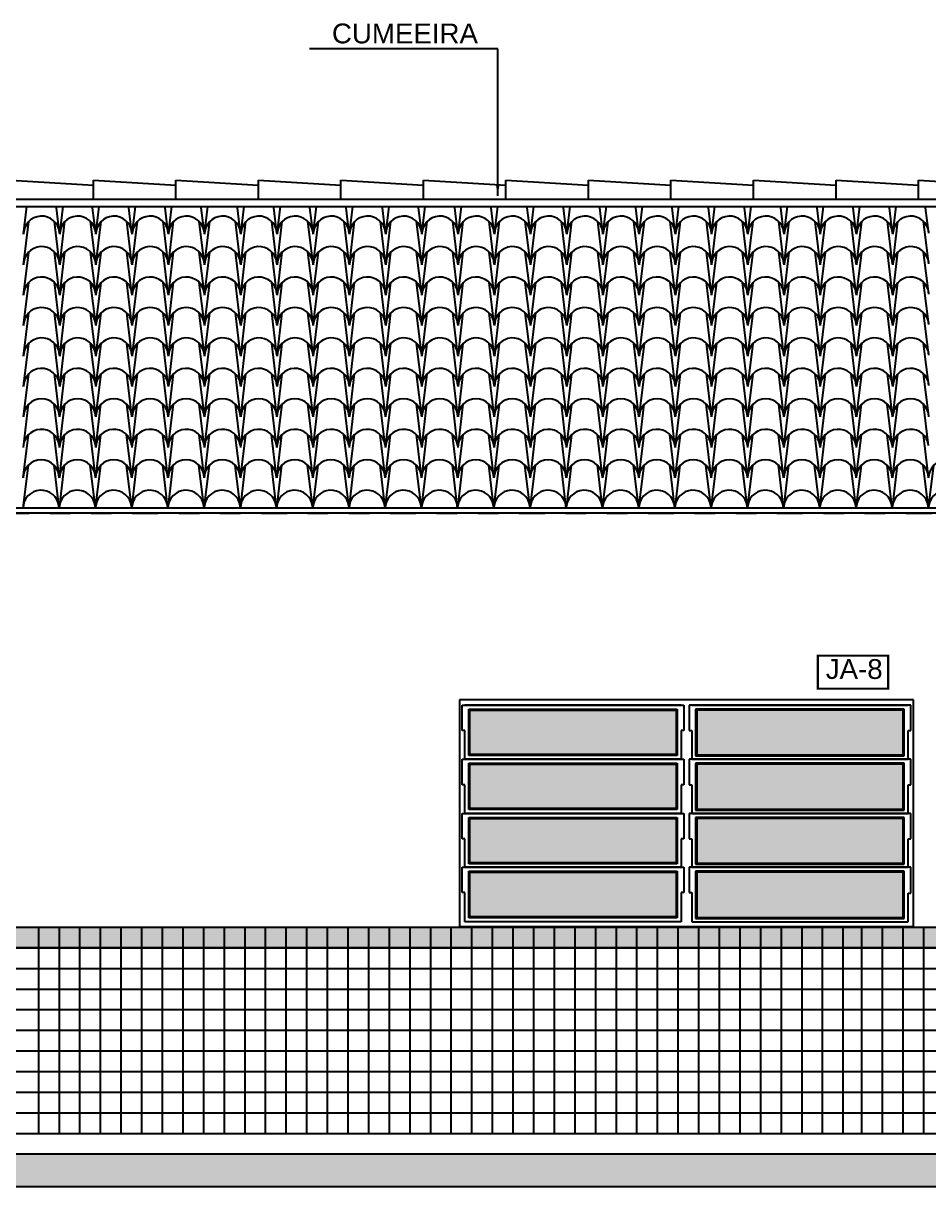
# Model space of a CAD drawing. Extents: x 183 to 373, y 23 to 105.
# Drawn here: x 240.32 to 244.71, y 56.92 to 62.56 of the extents above; entities that cross this region are included whole.
import ezdxf

# ---------------------------------------------------------------- set-up
doc = ezdxf.new("R2010")
doc.units = 0
doc.header["$LTSCALE"] = 0.005
doc.linetypes.add('C5', pattern=[60, 50, -5, 0, -5])
doc.linetypes.add('TRAÇO-2PTOS_P', pattern=[0.625, 0.25, -0.125, 0, -0.125, 0, -0.125])
doc.layers.get('0').update_dxf_attribs({"linetype": 'CONTINUOUS'})
for name, color, linetype in [('01', 1, 'CONTINUOUS'), ('0_HATCH', 1, 'CONTINUOUS'), ('252', 252, 'CONTINUOUS'), ('A-01', 1, 'CONTINUOUS'), ('A-CHAO_FACHADA', 8, 'CONTINUOUS'), ('A-COTAS', 1, 'CONTINUOUS'), ('A-HACH', 1, 'CONTINUOUS'), ('ARQ-EXO-1_100', 251, 'C5'), ('ARQ-SMB-1_100', 1, 'CONTINUOUS'), ('ARQ-TXT-1_075', 2, 'CONTINUOUS'), ('BL-AR-TELHA 2', 2, 'CONTINUOUS'), ('TELHA', 3, 'CONTINUOUS')]:
    doc.layers.add(name, color=color, linetype=linetype)
doc.styles.add('ESC-50-A20', font='arial.ttf', dxfattribs={"height": 0.1})
doc.styles.add('FNDE Texto Cota 0025', font='verdana.ttf', dxfattribs={"height": 0.04})
doc.dimstyles.new('FNDE 1-0025', dxfattribs={"dimscale": 5, "dimtxt": 0.04, "dimasz": 0.01, "dimexe": 0.15, "dimexo": 0.15, "dimgap": 0.005, "dimtad": 1, "dimzin": 1, "dimdsep": 46, "dimtxsty": 'FNDE Texto Cota 0025', "dimblk": 'tic', "dimcen": 0.015, "dimdle": 0.15, "dimse1": 1, "dimse2": 1, "dimclrd": 251, "dimclre": 251, "dimclrt": 256, "dimaunit": 1, "dimadec": 3, "dimazin": 0, "dimtfac": 1, "dimtix": 1, "dimtmove": 2, "dimatfit": 3, "dimfxl": 0.15, "dimtvp": 1, "dimtolj": 1, "dimtzin": 0, "dimarcsym": 0})

# ---------------------------------------------------------------- blocks, each defined once
blk = doc.blocks.new('tic')
at = {"color": 251}
for p, q in [((-1, 0), (1, 0)), ((0, -1), (0, 1))]:
    blk.add_line(p, q, dxfattribs=at)
blk.add_line((-0.6, -0.6), (0.6, 0.6))

msp = doc.modelspace()

# ---------------------------------------------------------------- hatches: boundary and pattern name
at = {"layer": '0_HATCH'}
msp.add_hatch(color=160, dxfattribs=at).paths.add_polyline_path([(265.7723, 58.0804), (208.5873, 58.0804), (208.5873, 58.1804), (265.7723, 58.1804)])
at = {"layer": 'A-COTAS'}
h = msp.add_hatch(color=256, dxfattribs=at)
h.set_gradient(color1=(91, 91, 91), one_color=1, tint=1, name='INVHEMISPHERICAL')
h.paths.add_polyline_path([(242.4867, 59.2318), (242.4867, 59.0173), (243.4879, 59.0173), (243.4879, 59.2318)])
h.paths.add_polyline_path([(242.4867, 58.9693), (242.4867, 58.7548), (243.4879, 58.7548), (243.4879, 58.9693)])
h.paths.add_polyline_path([(242.4867, 58.7068), (242.4867, 58.4923), (243.4879, 58.4923), (243.4879, 58.7068)])
h.paths.add_polyline_path([(242.4867, 58.4468), (242.4867, 58.2298), (243.4879, 58.2298), (243.4879, 58.4468)])
h.paths.add_polyline_path([(244.5879, 59.015), (244.5879, 59.2318), (243.5867, 59.2318), (243.5867, 59.015)])
h.paths.add_polyline_path([(244.5879, 58.7525), (244.5879, 58.9693), (243.5867, 58.9693), (243.5867, 58.7525)])
h.paths.add_polyline_path([(244.5879, 58.49), (244.5879, 58.7068), (243.5867, 58.7068), (243.5867, 58.49)])
h.paths.add_polyline_path([(243.5867, 58.4468), (243.5867, 58.2275), (244.5879, 58.2275), (244.5879, 58.4468)])
at = {"layer": 'A-HACH'}
msp.add_hatch(color=254, dxfattribs=at).paths.add_polyline_path([(206.7463, 57.0804), (206.7463, 56.9223), (267.1707, 56.9223), (267.1707, 57.0804)])

# ---------------------------------------------------------------- linework, layer by layer
at = {"layer": '01', "color": 251}
msp.add_line((208.5873, 58.0804, -6.6453), (265.7723, 58.0804, -6.6453), dxfattribs=at)
at = {"layer": '252'}
for p, q in [((240.3973, 57.1804, 13.2905), (240.3973, 58.1804, 13.2905)), ((240.3973, 57.1804, 13.2905), (240.3973, 58.1804, 13.2905)), ((240.4973, 57.1804, 13.2905), (240.4973, 58.1804, 13.2905)), ((240.5973, 57.1804, 13.2905), (240.5973, 58.1804, 13.2905)), ((240.6973, 57.1804, 13.2905), (240.6973, 58.1804, 13.2905)), ((240.7973, 57.1804, 13.2905), (240.7973, 58.1804, 13.2905)), ((240.8973, 57.1804, 13.2905), (240.8973, 58.1804, 13.2905)), ((240.9973, 57.1804, 13.2905), (240.9973, 58.1804, 13.2905)), ((241.0973, 57.1804, 13.2905), (241.0973, 58.1804, 13.2905)), ((241.1973, 57.1804, 13.2905), (241.1973, 58.1804, 13.2905)), ((241.2973, 57.1804, 13.2905), (241.2973, 58.1804, 13.2905)), ((241.3973, 57.1804, 13.2905), (241.3973, 58.1804, 13.2905)), ((241.4973, 57.1804, 13.2905), (241.4973, 58.1804, 13.2905)), ((241.5973, 57.1804, 13.2905), (241.5973, 58.1804, 13.2905)), ((241.6973, 57.1804, 13.2905), (241.6973, 58.1804, 13.2905)), ((241.7973, 57.1804, 13.2905), (241.7973, 58.1804, 13.2905)), ((241.8973, 57.1804, 13.2905), (241.8973, 58.1804, 13.2905)), ((241.9973, 57.1804, 13.2905), (241.9973, 58.1804, 13.2905)), ((241.9973, 57.1804, 13.2905), (241.9973, 58.1804, 13.2905)), ((242.0973, 57.1804, 13.2905), (242.0973, 58.1804, 13.2905)), ((242.1973, 57.1804, 13.2905), (242.1973, 58.1804, 13.2905)), ((242.2973, 57.1804, 13.2905), (242.2973, 58.1804, 13.2905)), ((242.2973, 57.1804, 13.2905), (242.2973, 58.1804, 13.2905)), ((242.3973, 57.1804, 13.2905), (242.3973, 58.1804, 13.2905)), ((242.4973, 57.1804, 13.2905), (242.4973, 58.1804, 13.2905)), ((242.5973, 57.1804, 13.2905), (242.5973, 58.1804, 13.2905)), ((242.6973, 57.1804, 13.2905), (242.6973, 58.1804, 13.2905)), ((242.7973, 57.1804, 13.2905), (242.7973, 58.1804, 13.2905)), ((242.8973, 57.1804, 13.2905), (242.8973, 58.1804, 13.2905)), ((242.9973, 57.1804, 13.2905), (242.9973, 58.1804, 13.2905)), ((243.0973, 57.1804, 13.2905), (243.0973, 58.1804, 13.2905)), ((243.1973, 57.1804, 13.2905), (243.1973, 58.1804, 13.2905)), ((243.2973, 57.1804, 13.2905), (243.2973, 58.1804, 13.2905)), ((243.3973, 57.1804, 13.2905), (243.3973, 58.1804, 13.2905)), ((243.4973, 57.1804, 13.2905), (243.4973, 58.1804, 13.2905)), ((243.5973, 57.1804, 13.2905), (243.5973, 58.1804, 13.2905)), ((243.6973, 57.1804, 13.2905), (243.6973, 58.1804, 13.2905)), ((243.7973, 57.1804, 13.2905), (243.7973, 58.1804, 13.2905)), ((243.8973, 57.1804, 13.2905), (243.8973, 58.1804, 13.2905)), ((243.8973, 57.1804, 13.2905), (243.8973, 58.1804, 13.2905)), ((243.9973, 57.1804, 13.2905), (243.9973, 58.1804, 13.2905)), ((244.0973, 57.1804, 13.2905), (244.0973, 58.1804, 13.2905)), ((244.1973, 57.1804, 13.2905), (244.1973, 58.1804, 13.2905)), ((244.1973, 57.1804, 13.2905), (244.1973, 58.1804, 13.2905)), ((244.2973, 57.1804, 13.2905), (244.2973, 58.1804, 13.2905)), ((244.3873, 57.1804, 16.6132), (244.3873, 58.1804, 16.6132)), ((244.4873, 57.1804, 16.6132), (244.4873, 58.1804, 16.6132)), ((244.5873, 57.1804, 16.6132), (244.5873, 58.1804, 16.6132)), ((244.6873, 57.1804, 16.6132), (244.6873, 58.1804, 16.6132)), ((208.5873, 57.9804, 3.3226), (265.7723, 57.9804, -3.3226)), ((208.5873, 57.8804, 3.3226), (265.7723, 57.8804, -3.3226)), ((208.5873, 57.7804, 3.3226), (265.7723, 57.7804, -3.3226)), ((208.5873, 57.6804, 3.3226), (265.7723, 57.6804, -3.3226)), ((208.5873, 57.5804, 3.3226), (265.7723, 57.5804, -3.3226)), ((208.5873, 57.4804, 3.3226), (265.7723, 57.4804, -3.3226)), ((208.5873, 57.3804, 3.3226), (265.7723, 57.3804, -3.3226)), ((208.5873, 57.2804, 3.3226), (265.7723, 57.2804, -3.3226))]:
    msp.add_line(p, q, dxfattribs=at)
at = {"layer": '252', "linetype": 'Continuous', "elevation": 3.3226}
msp.add_lwpolyline([(265.7723, 58.0804), (208.5873, 58.0804), (208.5873, 58.1804), (265.7723, 58.1804)], close=True, dxfattribs=at)
at = {"layer": 'A-01', "color": 3}
for p, q in [((240.2621, 61.7999), (240.6621, 61.7753)), ((240.6621, 61.7078), (240.6621, 61.7999)), ((240.6621, 61.7999), (241.0621, 61.7753)), ((241.0621, 61.7078), (241.0621, 61.7999)), ((241.0621, 61.7999), (241.4621, 61.7753)), ((241.4621, 61.7078), (241.4621, 61.7999)), ((241.4621, 61.7999), (241.8621, 61.7753)), ((241.8621, 61.7078), (241.8621, 61.7999)), ((241.8621, 61.7999), (242.2621, 61.7753)), ((242.2621, 61.7078), (242.2621, 61.7999)), ((242.2621, 61.7999), (242.6621, 61.7753)), ((242.6621, 61.7078), (242.6621, 61.7999)), ((242.6621, 61.7999), (243.0621, 61.7753)), ((243.0621, 61.7078), (243.0621, 61.7999)), ((243.0621, 61.7999), (243.4621, 61.7753)), ((243.4621, 61.7078), (243.4621, 61.7999)), ((243.4621, 61.7999), (243.8621, 61.7753)), ((243.8621, 61.7078), (243.8621, 61.7999)), ((243.8621, 61.7999), (244.2621, 61.7753)), ((244.2621, 61.7078), (244.2621, 61.7999)), ((244.2621, 61.7999), (244.6621, 61.7753)), ((244.6621, 61.7078), (244.6621, 61.7999)), ((244.6621, 61.7999), (245.0621, 61.7753)), ((212.5123, 61.7078), (261.8473, 61.7078)), ((212.5123, 61.6717), (261.8473, 61.6717))]:
    msp.add_line(p, q, dxfattribs=at)
at = {"layer": 'A-01', "color": 5}
msp.add_line((207.9873, 57.1804), (266.3723, 57.1804), dxfattribs=at)
at = {"layer": 'A-01', "color": 8}
msp.add_line((267.1707, 56.9223), (206.7463, 56.9223), dxfattribs=at)
at = {"layer": 'A-CHAO_FACHADA', "color": 6}
msp.add_line((267.1707, 57.0804), (206.7463, 57.0804), dxfattribs=at)
at = {"layer": 'A-COTAS'}
for p, q in [((244.6373, 59.2812), (242.4373, 59.2812)), ((242.4373, 59.2812), (242.4373, 58.1812)), ((242.45, 59.2558), (243.5246, 59.2558)), ((242.45, 59.1323), (242.45, 59.2558)), ((243.5119, 59.2558), (242.4627, 59.2558)), ((243.5246, 59.2558), (243.5246, 59.1323)), ((244.6246, 59.2558), (243.55, 59.2558)), ((243.55, 59.2558), (243.55, 59.1323)), ((243.5627, 59.2558), (244.6119, 59.2558)), ((244.6246, 59.1325), (244.6246, 59.2558)), ((244.6373, 58.1812), (244.6373, 59.2812)), ((242.4817, 59.2368), (243.4929, 59.2368)), ((242.4817, 59.0123), (242.4817, 59.2368)), ((242.4867, 59.2318), (243.4879, 59.2318)), ((242.4867, 59.0173), (242.4867, 59.2318)), ((243.4879, 59.2318), (243.4879, 59.0173)), ((243.4929, 59.2368), (243.4929, 59.0123)), ((244.5929, 59.2368), (243.5817, 59.2368)), ((243.5817, 59.2368), (243.5817, 59.01)), ((244.5879, 59.2318), (243.5867, 59.2318)), ((243.5867, 59.2318), (243.5867, 59.015)), ((244.5879, 59.015), (244.5879, 59.2318)), ((244.5929, 59.01), (244.5929, 59.2368)), ((242.4627, 59.1323), (242.45, 59.1323)), ((242.4627, 58.9933), (242.4627, 59.1323)), ((243.5246, 59.1323), (243.5119, 59.1323)), ((243.5119, 59.1323), (243.5119, 58.9933)), ((243.55, 59.1323), (243.5627, 59.1323)), ((243.5627, 59.1323), (243.5627, 58.9933)), ((244.6119, 58.9933), (244.6119, 59.1325)), ((244.6119, 59.1325), (244.6246, 59.1325)), ((242.45, 58.9933), (243.5246, 58.9933)), ((242.45, 58.8698), (242.45, 58.9933)), ((243.5119, 58.9933), (242.4627, 58.9933)), ((243.5119, 58.9933), (242.4627, 58.9933)), ((243.4929, 59.0123), (242.4817, 59.0123)), ((242.4817, 58.9743), (243.4929, 58.9743)), ((242.4817, 58.7498), (242.4817, 58.9743)), ((243.4879, 59.0173), (242.4867, 59.0173)), ((242.4867, 58.9693), (243.4879, 58.9693)), ((242.4867, 58.7548), (242.4867, 58.9693)), ((243.4879, 58.9693), (243.4879, 58.7548)), ((243.4929, 58.9743), (243.4929, 58.7498)), ((243.5246, 58.9933), (243.5246, 58.8698)), ((244.6246, 58.9933), (243.55, 58.9933)), ((243.55, 58.9933), (243.55, 58.8698)), ((243.5627, 58.9933), (244.6119, 58.9933)), ((243.5627, 58.9933), (244.6119, 58.9933)), ((243.5817, 59.01), (244.5929, 59.01)), ((244.5929, 58.9743), (243.5817, 58.9743)), ((243.5817, 58.9743), (243.5817, 58.7475)), ((243.5867, 59.015), (244.5879, 59.015)), ((244.5879, 58.9693), (243.5867, 58.9693)), ((243.5867, 58.9693), (243.5867, 58.7525)), ((244.5879, 58.7525), (244.5879, 58.9693)), ((244.5929, 58.7475), (244.5929, 58.9743)), ((244.6246, 58.87), (244.6246, 58.9933)), ((242.4627, 58.8698), (242.45, 58.8698)), ((242.4627, 58.7308), (242.4627, 58.8698)), ((243.5246, 58.8698), (243.5119, 58.8698)), ((243.5119, 58.8698), (243.5119, 58.7308)), ((243.55, 58.8698), (243.5627, 58.8698)), ((243.5627, 58.8698), (243.5627, 58.7308)), ((244.6119, 58.7308), (244.6119, 58.87)), ((244.6119, 58.87), (244.6246, 58.87)), ((243.4929, 58.7498), (242.4817, 58.7498)), ((243.4879, 58.7548), (242.4867, 58.7548)), ((243.5817, 58.7475), (244.5929, 58.7475)), ((243.5867, 58.7525), (244.5879, 58.7525)), ((242.45, 58.7308), (243.5246, 58.7308)), ((242.45, 58.6073), (242.45, 58.7308)), ((243.5119, 58.7308), (242.4627, 58.7308)), ((243.5119, 58.7308), (242.4627, 58.7308)), ((242.4817, 58.7118), (243.4929, 58.7118)), ((242.4817, 58.4873), (242.4817, 58.7118)), ((242.4867, 58.7068), (243.4879, 58.7068)), ((242.4867, 58.4923), (242.4867, 58.7068)), ((243.4879, 58.7068), (243.4879, 58.4923)), ((243.4929, 58.7118), (243.4929, 58.4873)), ((243.5246, 58.7308), (243.5246, 58.6073)), ((244.6246, 58.7308), (243.55, 58.7308)), ((243.55, 58.7308), (243.55, 58.6073)), ((243.5627, 58.7308), (244.6119, 58.7308)), ((243.5627, 58.7308), (244.6119, 58.7308)), ((244.5929, 58.7118), (243.5817, 58.7118)), ((243.5817, 58.7118), (243.5817, 58.485)), ((244.5879, 58.7068), (243.5867, 58.7068)), ((243.5867, 58.7068), (243.5867, 58.49)), ((244.5879, 58.49), (244.5879, 58.7068)), ((244.5929, 58.485), (244.5929, 58.7118)), ((244.6246, 58.6075), (244.6246, 58.7308)), ((242.4627, 58.6073), (242.45, 58.6073)), ((242.4627, 58.4708), (242.4627, 58.6073)), ((243.5246, 58.6073), (243.5119, 58.6073)), ((243.5119, 58.6073), (243.5119, 58.4708)), ((243.55, 58.6073), (243.5627, 58.6073)), ((243.5627, 58.6073), (243.5627, 58.4708)), ((244.6119, 58.4708), (244.6119, 58.6075)), ((244.6119, 58.6075), (244.6246, 58.6075)), ((242.45, 58.4708), (243.5246, 58.4708)), ((242.45, 58.3473), (242.45, 58.4708)), ((243.5119, 58.4708), (242.4627, 58.4708)), ((243.5119, 58.4708), (242.4627, 58.4708)), ((243.4929, 58.4873), (242.4817, 58.4873)), ((243.4879, 58.4923), (242.4867, 58.4923)), ((243.5246, 58.4708), (243.5246, 58.3473)), ((244.6246, 58.4708), (243.55, 58.4708)), ((243.55, 58.4708), (243.55, 58.3473)), ((243.5627, 58.4708), (244.6119, 58.4708)), ((243.5627, 58.4708), (244.6119, 58.4708)), ((243.5817, 58.485), (244.5929, 58.485)), ((243.5867, 58.49), (244.5879, 58.49)), ((244.6246, 58.345), (244.6246, 58.4708)), ((242.4817, 58.4518), (243.4929, 58.4518)), ((242.4817, 58.2248), (242.4817, 58.4518)), ((242.4867, 58.4468), (243.4879, 58.4468)), ((242.4867, 58.2298), (242.4867, 58.4468)), ((243.4879, 58.4468), (243.4879, 58.2298)), ((243.4929, 58.4518), (243.4929, 58.2248)), ((244.5929, 58.4518), (243.5817, 58.4518)), ((243.5817, 58.4518), (243.5817, 58.2225)), ((244.5879, 58.4468), (243.5867, 58.4468)), ((243.5867, 58.4468), (243.5867, 58.2275)), ((244.5879, 58.2275), (244.5879, 58.4468)), ((244.5929, 58.2225), (244.5929, 58.4518)), ((242.4627, 58.3473), (242.45, 58.3473)), ((242.4627, 58.2058), (242.4627, 58.3473)), ((243.5246, 58.3473), (243.5119, 58.3473)), ((243.5119, 58.3473), (243.5119, 58.2058)), ((243.55, 58.3473), (243.5627, 58.3473)), ((243.5627, 58.3473), (243.5627, 58.2058)), ((244.6119, 58.2058), (244.6119, 58.345)), ((244.6119, 58.345), (244.6246, 58.345)), ((244.6373, 58.1812), (242.4373, 58.1812)), ((243.5119, 58.2058), (242.4627, 58.2058)), ((243.4929, 58.2248), (242.4817, 58.2248)), ((243.4879, 58.2298), (242.4867, 58.2298)), ((243.5627, 58.2058), (244.6119, 58.2058)), ((243.5817, 58.2225), (244.5929, 58.2225)), ((243.5867, 58.2275), (244.5879, 58.2275))]:
    msp.add_line(p, q, dxfattribs=at)
at = {"layer": 'ARQ-EXO-1_100', "color": 252, "linetype": 'TRAÇO-2PTOS_P', "ltscale": 100}
for p, q in [((205.8509, 60.1854), (267.1957, 60.1854)), ((205.8509, 57.1804), (267.1957, 57.1804))]:
    msp.add_line(p, q, dxfattribs=at)
at = {"layer": 'ARQ-SMB-1_100', "color": 252, "ltscale": 10, "const_width": 0.0107}
msp.add_lwpolyline([(244.1736, 59.3357), (244.5146, 59.3357), (244.5146, 59.4957), (244.1736, 59.4957)], close=True, dxfattribs=at)
at = {"layer": 'BL-AR-TELHA 2'}
for p, q in [((240.3235, 61.5376), (240.3397, 61.6717)), ((240.498, 61.5423), (240.4831, 61.6661)), ((240.4991, 61.5376), (240.5152, 61.6717)), ((240.6735, 61.5423), (240.6586, 61.6661)), ((240.6747, 61.5376), (240.6908, 61.6717)), ((240.8491, 61.5423), (240.8342, 61.6661)), ((240.8502, 61.5376), (240.8664, 61.6717)), ((241.0247, 61.5423), (241.0098, 61.6661)), ((241.0258, 61.5376), (241.0419, 61.6717)), ((241.2002, 61.5423), (241.1853, 61.6661)), ((241.2014, 61.5376), (241.2175, 61.6717)), ((241.3758, 61.5423), (241.3609, 61.6661)), ((241.3769, 61.5376), (241.3931, 61.6717)), ((241.5514, 61.5423), (241.5365, 61.6661)), ((241.5525, 61.5376), (241.5687, 61.6717)), ((241.7269, 61.5423), (241.712, 61.6661)), ((241.7281, 61.5376), (241.7442, 61.6717)), ((241.9025, 61.5423), (241.8876, 61.6661)), ((241.9037, 61.5376), (241.9198, 61.6717)), ((242.0781, 61.5423), (242.0632, 61.6661)), ((242.0792, 61.5376), (242.0954, 61.6717)), ((242.2537, 61.5423), (242.2387, 61.6661)), ((242.2548, 61.5376), (242.2709, 61.6717)), ((242.4292, 61.5423), (242.4143, 61.6661)), ((242.4304, 61.5376), (242.4465, 61.6717)), ((242.6048, 61.5423), (242.5899, 61.6661)), ((242.6059, 61.5376), (242.6221, 61.6717)), ((242.7804, 61.5423), (242.7655, 61.6661)), ((242.7815, 61.5376), (242.7976, 61.6717)), ((242.9559, 61.5423), (242.941, 61.6661)), ((242.9571, 61.5376), (242.9732, 61.6717)), ((243.1315, 61.5423), (243.1166, 61.6661)), ((243.1326, 61.5376), (243.1488, 61.6717)), ((243.3071, 61.5423), (243.2922, 61.6661)), ((243.3082, 61.5376), (243.3244, 61.6717)), ((243.4826, 61.5423), (243.4677, 61.6661)), ((243.4838, 61.5376), (243.4999, 61.6717)), ((243.6582, 61.5423), (243.6433, 61.6661)), ((243.6593, 61.5376), (243.6755, 61.6717)), ((243.8338, 61.5423), (243.8189, 61.6661)), ((243.8349, 61.5376), (243.8511, 61.6717)), ((244.0093, 61.5423), (243.9944, 61.6661)), ((244.0105, 61.5376), (244.0266, 61.6717)), ((244.1849, 61.5423), (244.17, 61.6661)), ((244.1861, 61.5376), (244.2022, 61.6717)), ((244.3605, 61.5423), (244.3456, 61.6661)), ((244.3616, 61.5376), (244.3778, 61.6717)), ((244.5361, 61.5423), (244.5212, 61.6661)), ((244.5372, 61.5376), (244.5533, 61.6717)), ((244.7116, 61.5423), (244.6967, 61.6661)), ((240.3235, 61.39), (240.3487, 61.599)), ((240.498, 61.3948), (240.4734, 61.599)), ((240.4991, 61.39), (240.5242, 61.599)), ((240.6735, 61.3948), (240.6489, 61.599)), ((240.6747, 61.39), (240.6998, 61.599)), ((240.8491, 61.3948), (240.8245, 61.599)), ((240.8502, 61.39), (240.8754, 61.599)), ((241.0247, 61.3948), (241.0001, 61.599)), ((241.0258, 61.39), (241.051, 61.599)), ((241.2002, 61.3948), (241.1757, 61.599)), ((241.2014, 61.39), (241.2265, 61.599)), ((241.3758, 61.3948), (241.3512, 61.599)), ((241.3769, 61.39), (241.4021, 61.599)), ((241.5514, 61.3948), (241.5268, 61.599)), ((241.5525, 61.39), (241.5777, 61.599)), ((241.7269, 61.3948), (241.7024, 61.599)), ((241.7281, 61.39), (241.7532, 61.599)), ((241.9025, 61.3948), (241.8779, 61.599)), ((241.9037, 61.39), (241.9288, 61.599)), ((242.0781, 61.3948), (242.0535, 61.599)), ((242.0792, 61.39), (242.1044, 61.599)), ((242.2537, 61.3948), (242.2291, 61.599)), ((242.2548, 61.39), (242.2799, 61.599)), ((242.4292, 61.3948), (242.4046, 61.599)), ((242.4304, 61.39), (242.4555, 61.599)), ((242.6048, 61.3948), (242.5802, 61.599)), ((242.6059, 61.39), (242.6311, 61.599)), ((242.7804, 61.3948), (242.7558, 61.599)), ((242.7815, 61.39), (242.8067, 61.599)), ((242.9559, 61.3948), (242.9313, 61.599)), ((242.9571, 61.39), (242.9822, 61.599)), ((243.1315, 61.3948), (243.1069, 61.599)), ((243.1326, 61.39), (243.1578, 61.599)), ((243.3071, 61.3948), (243.2825, 61.599)), ((243.3082, 61.39), (243.3334, 61.599)), ((243.4826, 61.3948), (243.4581, 61.599)), ((243.4838, 61.39), (243.5089, 61.599)), ((243.6582, 61.3948), (243.6336, 61.599)), ((243.6593, 61.39), (243.6845, 61.599)), ((243.8338, 61.3948), (243.8092, 61.599)), ((243.8349, 61.39), (243.8601, 61.599)), ((244.0093, 61.3948), (243.9848, 61.599)), ((244.0105, 61.39), (244.0356, 61.599)), ((244.1849, 61.3948), (244.1603, 61.599)), ((244.1861, 61.39), (244.2112, 61.599)), ((244.3605, 61.3948), (244.3359, 61.599)), ((244.3616, 61.39), (244.3868, 61.599)), ((244.5361, 61.3948), (244.5115, 61.599)), ((244.5372, 61.39), (244.5623, 61.599)), ((244.7116, 61.3948), (244.687, 61.599)), ((240.3235, 61.2425), (240.3487, 61.4514)), ((240.498, 61.2472), (240.4734, 61.4514)), ((240.4991, 61.2425), (240.5242, 61.4514)), ((240.6735, 61.2472), (240.6489, 61.4514)), ((240.6747, 61.2425), (240.6998, 61.4514)), ((240.8491, 61.2472), (240.8245, 61.4514)), ((240.8502, 61.2425), (240.8754, 61.4514)), ((241.0247, 61.2472), (241.0001, 61.4514)), ((241.0258, 61.2425), (241.051, 61.4514)), ((241.2002, 61.2472), (241.1757, 61.4514)), ((241.2014, 61.2425), (241.2265, 61.4514)), ((241.3758, 61.2472), (241.3512, 61.4514)), ((241.3769, 61.2425), (241.4021, 61.4514)), ((241.5514, 61.2472), (241.5268, 61.4514)), ((241.5525, 61.2425), (241.5777, 61.4514)), ((241.7269, 61.2472), (241.7024, 61.4514)), ((241.7281, 61.2425), (241.7532, 61.4514)), ((241.9025, 61.2472), (241.8779, 61.4514)), ((241.9037, 61.2425), (241.9288, 61.4514)), ((242.0781, 61.2472), (242.0535, 61.4514)), ((242.0792, 61.2425), (242.1044, 61.4514)), ((242.2537, 61.2472), (242.2291, 61.4514)), ((242.2548, 61.2425), (242.2799, 61.4514)), ((242.4292, 61.2472), (242.4046, 61.4514)), ((242.4304, 61.2425), (242.4555, 61.4514)), ((242.6048, 61.2472), (242.5802, 61.4514)), ((242.6059, 61.2425), (242.6311, 61.4514)), ((242.7804, 61.2472), (242.7558, 61.4514)), ((242.7815, 61.2425), (242.8067, 61.4514)), ((242.9559, 61.2472), (242.9313, 61.4514)), ((242.9571, 61.2425), (242.9822, 61.4514)), ((243.1315, 61.2472), (243.1069, 61.4514)), ((243.1326, 61.2425), (243.1578, 61.4514)), ((243.3071, 61.2472), (243.2825, 61.4514)), ((243.3082, 61.2425), (243.3334, 61.4514)), ((243.4826, 61.2472), (243.4581, 61.4514)), ((243.4838, 61.2425), (243.5089, 61.4514)), ((243.6582, 61.2472), (243.6336, 61.4514)), ((243.6593, 61.2425), (243.6845, 61.4514)), ((243.8338, 61.2472), (243.8092, 61.4514)), ((243.8349, 61.2425), (243.8601, 61.4514)), ((244.0093, 61.2472), (243.9848, 61.4514)), ((244.0105, 61.2425), (244.0356, 61.4514)), ((244.1849, 61.2472), (244.1603, 61.4514)), ((244.1861, 61.2425), (244.2112, 61.4514)), ((244.3605, 61.2472), (244.3359, 61.4514)), ((244.3616, 61.2425), (244.3868, 61.4514)), ((244.5361, 61.2472), (244.5115, 61.4514)), ((244.5372, 61.2425), (244.5623, 61.4514)), ((244.7116, 61.2472), (244.687, 61.4514)), ((240.3235, 61.0949), (240.3487, 61.3039)), ((240.498, 61.0997), (240.4734, 61.3039)), ((240.4991, 61.0949), (240.5242, 61.3039)), ((240.6735, 61.0997), (240.6489, 61.3039)), ((240.6747, 61.0949), (240.6998, 61.3039)), ((240.8491, 61.0997), (240.8245, 61.3039)), ((240.8502, 61.0949), (240.8754, 61.3039)), ((241.0247, 61.0997), (241.0001, 61.3039)), ((241.0258, 61.0949), (241.051, 61.3039)), ((241.2002, 61.0997), (241.1757, 61.3039)), ((241.2014, 61.0949), (241.2265, 61.3039)), ((241.3758, 61.0997), (241.3512, 61.3039)), ((241.3769, 61.0949), (241.4021, 61.3039)), ((241.5514, 61.0997), (241.5268, 61.3039)), ((241.5525, 61.0949), (241.5777, 61.3039)), ((241.7269, 61.0997), (241.7024, 61.3039)), ((241.7281, 61.0949), (241.7532, 61.3039)), ((241.9025, 61.0997), (241.8779, 61.3039)), ((241.9037, 61.0949), (241.9288, 61.3039)), ((242.0781, 61.0997), (242.0535, 61.3039)), ((242.0792, 61.0949), (242.1044, 61.3039)), ((242.2537, 61.0997), (242.2291, 61.3039)), ((242.2548, 61.0949), (242.2799, 61.3039)), ((242.4292, 61.0997), (242.4046, 61.3039)), ((242.4304, 61.0949), (242.4555, 61.3039)), ((242.6048, 61.0997), (242.5802, 61.3039)), ((242.6059, 61.0949), (242.6311, 61.3039)), ((242.7804, 61.0997), (242.7558, 61.3039)), ((242.7815, 61.0949), (242.8067, 61.3039)), ((242.9559, 61.0997), (242.9313, 61.3039)), ((242.9571, 61.0949), (242.9822, 61.3039)), ((243.1315, 61.0997), (243.1069, 61.3039)), ((243.1326, 61.0949), (243.1578, 61.3039)), ((243.3071, 61.0997), (243.2825, 61.3039)), ((243.3082, 61.0949), (243.3334, 61.3039)), ((243.4826, 61.0997), (243.4581, 61.3039)), ((243.4838, 61.0949), (243.5089, 61.3039)), ((243.6582, 61.0997), (243.6336, 61.3039)), ((243.6593, 61.0949), (243.6845, 61.3039)), ((243.8338, 61.0997), (243.8092, 61.3039)), ((243.8349, 61.0949), (243.8601, 61.3039)), ((244.0093, 61.0997), (243.9848, 61.3039)), ((244.0105, 61.0949), (244.0356, 61.3039)), ((244.1849, 61.0997), (244.1603, 61.3039)), ((244.1861, 61.0949), (244.2112, 61.3039)), ((244.3605, 61.0997), (244.3359, 61.3039)), ((244.3616, 61.0949), (244.3868, 61.3039)), ((244.5361, 61.0997), (244.5115, 61.3039)), ((244.5372, 61.0949), (244.5623, 61.3039)), ((244.7116, 61.0997), (244.687, 61.3039)), ((240.3235, 60.9474), (240.3487, 61.1563)), ((240.498, 60.9521), (240.4734, 61.1563)), ((240.4991, 60.9474), (240.5242, 61.1563)), ((240.6735, 60.9521), (240.6489, 61.1563)), ((240.6747, 60.9474), (240.6998, 61.1563)), ((240.8491, 60.9521), (240.8245, 61.1563)), ((240.8502, 60.9474), (240.8754, 61.1563)), ((241.0247, 60.9521), (241.0001, 61.1563)), ((241.0258, 60.9474), (241.051, 61.1563)), ((241.2002, 60.9521), (241.1757, 61.1563)), ((241.2014, 60.9474), (241.2265, 61.1563)), ((241.3758, 60.9521), (241.3512, 61.1563)), ((241.3769, 60.9474), (241.4021, 61.1563)), ((241.5514, 60.9521), (241.5268, 61.1563)), ((241.5525, 60.9474), (241.5777, 61.1563)), ((241.7269, 60.9521), (241.7024, 61.1563)), ((241.7281, 60.9474), (241.7532, 61.1563)), ((241.9025, 60.9521), (241.8779, 61.1563)), ((241.9037, 60.9474), (241.9288, 61.1563)), ((242.0781, 60.9521), (242.0535, 61.1563)), ((242.0792, 60.9474), (242.1044, 61.1563)), ((242.2537, 60.9521), (242.2291, 61.1563)), ((242.2548, 60.9474), (242.2799, 61.1563)), ((242.4292, 60.9521), (242.4046, 61.1563)), ((242.4304, 60.9474), (242.4555, 61.1563)), ((242.6048, 60.9521), (242.5802, 61.1563)), ((242.6059, 60.9474), (242.6311, 61.1563)), ((242.7804, 60.9521), (242.7558, 61.1563)), ((242.7815, 60.9474), (242.8067, 61.1563)), ((242.9559, 60.9521), (242.9313, 61.1563)), ((242.9571, 60.9474), (242.9822, 61.1563)), ((243.1315, 60.9521), (243.1069, 61.1563)), ((243.1326, 60.9474), (243.1578, 61.1563)), ((243.3071, 60.9521), (243.2825, 61.1563)), ((243.3082, 60.9474), (243.3334, 61.1563)), ((243.4826, 60.9521), (243.4581, 61.1563)), ((243.4838, 60.9474), (243.5089, 61.1563)), ((243.6582, 60.9521), (243.6336, 61.1563)), ((243.6593, 60.9474), (243.6845, 61.1563)), ((243.8338, 60.9521), (243.8092, 61.1563)), ((243.8349, 60.9474), (243.8601, 61.1563)), ((244.0093, 60.9521), (243.9848, 61.1563)), ((244.0105, 60.9474), (244.0356, 61.1563)), ((244.1849, 60.9521), (244.1603, 61.1563)), ((244.1861, 60.9474), (244.2112, 61.1563)), ((244.3605, 60.9521), (244.3359, 61.1563)), ((244.3616, 60.9474), (244.3868, 61.1563)), ((244.5361, 60.9521), (244.5115, 61.1563)), ((244.5372, 60.9474), (244.5623, 61.1563)), ((244.7116, 60.9521), (244.687, 61.1563)), ((240.3235, 60.7998), (240.3487, 61.0088)), ((240.498, 60.8046), (240.4734, 61.0088)), ((240.4991, 60.7998), (240.5242, 61.0088)), ((240.6735, 60.8046), (240.6489, 61.0088)), ((240.6747, 60.7998), (240.6998, 61.0088)), ((240.8491, 60.8046), (240.8245, 61.0088)), ((240.8502, 60.7998), (240.8754, 61.0088)), ((241.0247, 60.8046), (241.0001, 61.0088)), ((241.0258, 60.7998), (241.051, 61.0088)), ((241.2002, 60.8046), (241.1757, 61.0088)), ((241.2014, 60.7998), (241.2265, 61.0088)), ((241.3758, 60.8046), (241.3512, 61.0088)), ((241.3769, 60.7998), (241.4021, 61.0088)), ((241.5514, 60.8046), (241.5268, 61.0088)), ((241.5525, 60.7998), (241.5777, 61.0088)), ((241.7269, 60.8046), (241.7024, 61.0088)), ((241.7281, 60.7998), (241.7532, 61.0088)), ((241.9025, 60.8046), (241.8779, 61.0088)), ((241.9037, 60.7998), (241.9288, 61.0088)), ((242.0781, 60.8046), (242.0535, 61.0088)), ((242.0792, 60.7998), (242.1044, 61.0088)), ((242.2537, 60.8046), (242.2291, 61.0088)), ((242.2548, 60.7998), (242.2799, 61.0088)), ((242.4292, 60.8046), (242.4046, 61.0088)), ((242.4304, 60.7998), (242.4555, 61.0088)), ((242.6048, 60.8046), (242.5802, 61.0088)), ((242.6059, 60.7998), (242.6311, 61.0088)), ((242.7804, 60.8046), (242.7558, 61.0088)), ((242.7815, 60.7998), (242.8067, 61.0088)), ((242.9559, 60.8046), (242.9313, 61.0088)), ((242.9571, 60.7998), (242.9822, 61.0088)), ((243.1315, 60.8046), (243.1069, 61.0088)), ((243.1326, 60.7998), (243.1578, 61.0088)), ((243.3071, 60.8046), (243.2825, 61.0088)), ((243.3082, 60.7998), (243.3334, 61.0088)), ((243.4826, 60.8046), (243.4581, 61.0088)), ((243.4838, 60.7998), (243.5089, 61.0088)), ((243.6582, 60.8046), (243.6336, 61.0088)), ((243.6593, 60.7998), (243.6845, 61.0088)), ((243.8338, 60.8046), (243.8092, 61.0088)), ((243.8349, 60.7998), (243.8601, 61.0088)), ((244.0093, 60.8046), (243.9848, 61.0088)), ((244.0105, 60.7998), (244.0356, 61.0088)), ((244.1849, 60.8046), (244.1603, 61.0088)), ((244.1861, 60.7998), (244.2112, 61.0088)), ((244.3605, 60.8046), (244.3359, 61.0088)), ((244.3616, 60.7998), (244.3868, 61.0088)), ((244.5361, 60.8046), (244.5115, 61.0088)), ((244.5372, 60.7998), (244.5623, 61.0088)), ((244.7116, 60.8046), (244.687, 61.0088)), ((240.3235, 60.6523), (240.3487, 60.8612)), ((240.498, 60.657), (240.4734, 60.8612)), ((240.4991, 60.6523), (240.5242, 60.8612)), ((240.6735, 60.657), (240.6489, 60.8612)), ((240.6747, 60.6523), (240.6998, 60.8612)), ((240.8491, 60.657), (240.8245, 60.8612)), ((240.8502, 60.6523), (240.8754, 60.8612)), ((241.0247, 60.657), (241.0001, 60.8612)), ((241.0258, 60.6523), (241.051, 60.8612)), ((241.2002, 60.657), (241.1757, 60.8612)), ((241.2014, 60.6523), (241.2265, 60.8612)), ((241.3758, 60.657), (241.3512, 60.8612)), ((241.3769, 60.6523), (241.4021, 60.8612)), ((241.5514, 60.657), (241.5268, 60.8612)), ((241.5525, 60.6523), (241.5777, 60.8612)), ((241.7269, 60.657), (241.7024, 60.8612)), ((241.7281, 60.6523), (241.7532, 60.8612)), ((241.9025, 60.657), (241.8779, 60.8612)), ((241.9037, 60.6523), (241.9288, 60.8612)), ((242.0781, 60.657), (242.0535, 60.8612)), ((242.0792, 60.6523), (242.1044, 60.8612)), ((242.2537, 60.657), (242.2291, 60.8612)), ((242.2548, 60.6523), (242.2799, 60.8612)), ((242.4292, 60.657), (242.4046, 60.8612)), ((242.4304, 60.6523), (242.4555, 60.8612)), ((242.6048, 60.657), (242.5802, 60.8612)), ((242.6059, 60.6523), (242.6311, 60.8612)), ((242.7804, 60.657), (242.7558, 60.8612)), ((242.7815, 60.6523), (242.8067, 60.8612)), ((242.9559, 60.657), (242.9313, 60.8612)), ((242.9571, 60.6523), (242.9822, 60.8612)), ((243.1315, 60.657), (243.1069, 60.8612)), ((243.1326, 60.6523), (243.1578, 60.8612)), ((243.3071, 60.657), (243.2825, 60.8612)), ((243.3082, 60.6523), (243.3334, 60.8612)), ((243.4826, 60.657), (243.4581, 60.8612)), ((243.4838, 60.6523), (243.5089, 60.8612)), ((243.6582, 60.657), (243.6336, 60.8612)), ((243.6593, 60.6523), (243.6845, 60.8612)), ((243.8338, 60.657), (243.8092, 60.8612)), ((243.8349, 60.6523), (243.8601, 60.8612)), ((244.0093, 60.657), (243.9848, 60.8612)), ((244.0105, 60.6523), (244.0356, 60.8612)), ((244.1849, 60.657), (244.1603, 60.8612)), ((244.1861, 60.6523), (244.2112, 60.8612)), ((244.3605, 60.657), (244.3359, 60.8612)), ((244.3616, 60.6523), (244.3868, 60.8612)), ((244.5361, 60.657), (244.5115, 60.8612)), ((244.5372, 60.6523), (244.5623, 60.8612)), ((244.7116, 60.657), (244.687, 60.8612)), ((240.323, 60.5047), (240.3481, 60.7137)), ((240.4968, 60.5142), (240.4728, 60.7137)), ((240.4985, 60.5047), (240.5237, 60.7137)), ((240.6724, 60.5142), (240.6484, 60.7137)), ((240.6741, 60.5047), (240.6992, 60.7137)), ((240.848, 60.5142), (240.8239, 60.7137)), ((240.8497, 60.5047), (240.8748, 60.7137)), ((241.0235, 60.5142), (240.9995, 60.7137)), ((241.0252, 60.5047), (241.0504, 60.7137)), ((241.1991, 60.5142), (241.1751, 60.7137)), ((241.2008, 60.5047), (241.226, 60.7137)), ((241.3747, 60.5142), (241.3507, 60.7137)), ((241.3764, 60.5047), (241.4015, 60.7137)), ((241.5502, 60.5142), (241.5262, 60.7137)), ((241.5519, 60.5047), (241.5771, 60.7137)), ((241.7258, 60.5142), (241.7018, 60.7137)), ((241.7275, 60.5047), (241.7527, 60.7137)), ((241.9014, 60.5142), (241.8774, 60.7137)), ((241.9031, 60.5047), (241.9282, 60.7137)), ((242.0769, 60.5142), (242.0529, 60.7137)), ((242.0787, 60.5047), (242.1038, 60.7137)), ((242.2525, 60.5142), (242.2285, 60.7137)), ((242.2542, 60.5047), (242.2794, 60.7137)), ((242.4281, 60.5142), (242.4041, 60.7137)), ((242.4298, 60.5047), (242.4549, 60.7137)), ((242.6037, 60.5142), (242.5796, 60.7137)), ((242.6054, 60.5047), (242.6305, 60.7137)), ((242.7792, 60.5142), (242.7552, 60.7137)), ((242.7809, 60.5047), (242.8061, 60.7137)), ((242.9548, 60.5142), (242.9308, 60.7137)), ((242.9565, 60.5047), (242.9817, 60.7137)), ((243.1304, 60.5142), (243.1063, 60.7137)), ((243.1321, 60.5047), (243.1572, 60.7137)), ((243.3059, 60.5142), (243.2819, 60.7137)), ((243.3076, 60.5047), (243.3328, 60.7137)), ((243.4815, 60.5142), (243.4575, 60.7137)), ((243.4832, 60.5047), (243.5084, 60.7137)), ((243.6571, 60.5142), (243.6331, 60.7137)), ((243.6588, 60.5047), (243.6839, 60.7137)), ((243.8326, 60.5142), (243.8086, 60.7137)), ((243.8343, 60.5047), (243.8595, 60.7137)), ((244.0082, 60.5142), (243.9842, 60.7137)), ((244.0099, 60.5047), (244.0351, 60.7137)), ((244.1838, 60.5142), (244.1598, 60.7137)), ((244.1855, 60.5047), (244.2106, 60.7137)), ((244.3593, 60.5142), (244.3353, 60.7137)), ((244.3611, 60.5047), (244.3862, 60.7137)), ((244.5349, 60.5142), (244.5109, 60.7137)), ((244.5366, 60.5047), (244.5618, 60.7137)), ((244.7105, 60.5142), (244.6865, 60.7137)), ((240.3224, 60.3572), (240.3475, 60.5661)), ((240.4968, 60.3619), (240.4722, 60.5661)), ((240.498, 60.3572), (240.5231, 60.5661)), ((240.6724, 60.3619), (240.6478, 60.5661)), ((240.6735, 60.3572), (240.6987, 60.5661)), ((240.848, 60.3619), (240.8234, 60.5661)), ((240.8491, 60.3572), (240.8742, 60.5661)), ((241.0235, 60.3619), (240.9989, 60.5661)), ((241.0247, 60.3572), (241.0498, 60.5661)), ((241.1991, 60.3619), (241.1745, 60.5661)), ((241.2002, 60.3572), (241.2254, 60.5661)), ((241.3747, 60.3619), (241.3501, 60.5661)), ((241.3758, 60.3572), (241.401, 60.5661)), ((241.5502, 60.3619), (241.5257, 60.5661)), ((241.5514, 60.3572), (241.5765, 60.5661)), ((241.7258, 60.3619), (241.7012, 60.5661)), ((241.7269, 60.3572), (241.7521, 60.5661)), ((241.9014, 60.3619), (241.8768, 60.5661)), ((241.9025, 60.3572), (241.9277, 60.5661)), ((242.0769, 60.3619), (242.0524, 60.5661)), ((242.0781, 60.3572), (242.1032, 60.5661)), ((242.2525, 60.3619), (242.2279, 60.5661)), ((242.2537, 60.3572), (242.2788, 60.5661)), ((242.4281, 60.3619), (242.4035, 60.5661)), ((242.4292, 60.3572), (242.4544, 60.5661)), ((242.6037, 60.3619), (242.5791, 60.5661)), ((242.6048, 60.3572), (242.6299, 60.5661)), ((242.7792, 60.3619), (242.7546, 60.5661)), ((242.7804, 60.3572), (242.8055, 60.5661)), ((242.9548, 60.3619), (242.9302, 60.5661)), ((242.9559, 60.3572), (242.9811, 60.5661)), ((243.1304, 60.3619), (243.1058, 60.5661)), ((243.1315, 60.3572), (243.1567, 60.5661)), ((243.3059, 60.3619), (243.2813, 60.5661)), ((243.3071, 60.3572), (243.3322, 60.5661)), ((243.4815, 60.3619), (243.4569, 60.5661)), ((243.4826, 60.3572), (243.5078, 60.5661)), ((243.6571, 60.3619), (243.6325, 60.5661)), ((243.6582, 60.3572), (243.6834, 60.5661)), ((243.8326, 60.3619), (243.8081, 60.5661)), ((243.8338, 60.3572), (243.8589, 60.5661)), ((244.0082, 60.3619), (243.9836, 60.5661)), ((244.0093, 60.3572), (244.0345, 60.5661)), ((244.1838, 60.3619), (244.1592, 60.5661)), ((244.1849, 60.3572), (244.2101, 60.5661)), ((244.3593, 60.3619), (244.3348, 60.5661)), ((244.3605, 60.3572), (244.3856, 60.5661)), ((244.5349, 60.3619), (244.5103, 60.5661)), ((244.5361, 60.3572), (244.5612, 60.5661)), ((244.7105, 60.3619), (244.6859, 60.5661)), ((240.3218, 60.2096), (240.347, 60.4186)), ((240.4968, 60.2096), (240.4717, 60.4186)), ((240.4974, 60.2096), (240.5225, 60.4186)), ((240.6724, 60.2096), (240.6472, 60.4186)), ((240.673, 60.2096), (240.6981, 60.4186)), ((240.848, 60.2096), (240.8228, 60.4186)), ((240.8485, 60.2096), (240.8737, 60.4186)), ((241.0235, 60.2096), (240.9984, 60.4186)), ((241.0241, 60.2096), (241.0492, 60.4186)), ((241.1991, 60.2096), (241.1739, 60.4186)), ((241.1997, 60.2096), (241.2248, 60.4186)), ((241.3747, 60.2096), (241.3495, 60.4186)), ((241.3752, 60.2096), (241.4004, 60.4186)), ((241.5502, 60.2096), (241.5251, 60.4186)), ((241.5508, 60.2096), (241.576, 60.4186)), ((241.7258, 60.2096), (241.7007, 60.4186)), ((241.7264, 60.2096), (241.7515, 60.4186)), ((241.9014, 60.2096), (241.8762, 60.4186)), ((241.9019, 60.2096), (241.9271, 60.4186)), ((242.0769, 60.2096), (242.0518, 60.4186)), ((242.0775, 60.2096), (242.1027, 60.4186)), ((242.2525, 60.2096), (242.2274, 60.4186)), ((242.2531, 60.2096), (242.2782, 60.4186)), ((242.4281, 60.2096), (242.4029, 60.4186)), ((242.4287, 60.2096), (242.4538, 60.4186)), ((242.6037, 60.2096), (242.5785, 60.4186)), ((242.6042, 60.2096), (242.6294, 60.4186)), ((242.7792, 60.2096), (242.7541, 60.4186)), ((242.7798, 60.2096), (242.8049, 60.4186)), ((242.9548, 60.2096), (242.9296, 60.4186)), ((242.9554, 60.2096), (242.9805, 60.4186)), ((243.1304, 60.2096), (243.1052, 60.4186)), ((243.1309, 60.2096), (243.1561, 60.4186)), ((243.3059, 60.2096), (243.2808, 60.4186)), ((243.3065, 60.2096), (243.3317, 60.4186)), ((243.4815, 60.2096), (243.4563, 60.4186)), ((243.4821, 60.2096), (243.5072, 60.4186)), ((243.6571, 60.2096), (243.6319, 60.4186)), ((243.6576, 60.2096), (243.6828, 60.4186)), ((243.8326, 60.2096), (243.8075, 60.4186)), ((243.8332, 60.2096), (243.8584, 60.4186)), ((244.0082, 60.2096), (243.9831, 60.4186)), ((244.0088, 60.2096), (244.0339, 60.4186)), ((244.1838, 60.2096), (244.1586, 60.4186)), ((244.1843, 60.2096), (244.2095, 60.4186)), ((244.3593, 60.2096), (244.3342, 60.4186)), ((244.3599, 60.2096), (244.3851, 60.4186)), ((244.5349, 60.2096), (244.5098, 60.4186)), ((244.5355, 60.2096), (244.5606, 60.4186)), ((244.7105, 60.2096), (244.6853, 60.4186)), ((244.7111, 60.2096), (244.7362, 60.4186))]:
    msp.add_line(p, q, dxfattribs=at)
for centre, start in [((240.411, 61.5376), 6.5419), ((240.5866, 61.5376), 6.5419), ((240.7622, 61.5376), 6.5419), ((240.9377, 61.5376), 6.5419), ((241.1133, 61.5376), 6.5419), ((241.2889, 61.5376), 6.5419), ((241.4644, 61.5376), 6.5419), ((241.64, 61.5376), 6.5419), ((241.8156, 61.5376), 6.5419), ((241.9912, 61.5376), 6.5419), ((242.1667, 61.5376), 6.5419), ((242.3423, 61.5376), 6.5419), ((242.5179, 61.5376), 6.5419), ((242.6934, 61.5376), 6.5419), ((242.869, 61.5376), 6.5419), ((243.0446, 61.5376), 6.5419), ((243.2201, 61.5376), 6.5419), ((243.3957, 61.5376), 6.5419), ((243.5713, 61.5376), 6.5419), ((243.7468, 61.5376), 6.5419), ((243.9224, 61.5376), 6.5419), ((244.098, 61.5376), 6.5419), ((244.2736, 61.5376), 6.5419), ((244.4491, 61.5376), 6.5419), ((244.6247, 61.5376), 6.5419), ((240.411, 61.39), 6.5419), ((240.5866, 61.39), 6.5419), ((240.7622, 61.39), 6.5419), ((240.9377, 61.39), 6.5419), ((241.1133, 61.39), 6.5419), ((241.2889, 61.39), 6.5419), ((241.4644, 61.39), 6.5419), ((241.64, 61.39), 6.5419), ((241.8156, 61.39), 6.5419), ((241.9912, 61.39), 6.5419), ((242.1667, 61.39), 6.5419), ((242.3423, 61.39), 6.5419), ((242.5179, 61.39), 6.5419), ((242.6934, 61.39), 6.5419), ((242.869, 61.39), 6.5419), ((243.0446, 61.39), 6.5419), ((243.2201, 61.39), 6.5419), ((243.3957, 61.39), 6.5419), ((243.5713, 61.39), 6.5419), ((243.7468, 61.39), 6.5419), ((243.9224, 61.39), 6.5419), ((244.098, 61.39), 6.5419), ((244.2736, 61.39), 6.5419), ((244.4491, 61.39), 6.5419), ((244.6247, 61.39), 6.5419), ((240.411, 61.2425), 6.5419), ((240.5866, 61.2425), 6.5419), ((240.7622, 61.2425), 6.5419), ((240.9377, 61.2425), 6.5419), ((241.1133, 61.2425), 6.5419), ((241.2889, 61.2425), 6.5419), ((241.4644, 61.2425), 6.5419), ((241.64, 61.2425), 6.5419), ((241.8156, 61.2425), 6.5419), ((241.9912, 61.2425), 6.5419), ((242.1667, 61.2425), 6.5419), ((242.3423, 61.2425), 6.5419), ((242.5179, 61.2425), 6.5419), ((242.6934, 61.2425), 6.5419), ((242.869, 61.2425), 6.5419), ((243.0446, 61.2425), 6.5419), ((243.2201, 61.2425), 6.5419), ((243.3957, 61.2425), 6.5419), ((243.5713, 61.2425), 6.5419), ((243.7468, 61.2425), 6.5419), ((243.9224, 61.2425), 6.5419), ((244.098, 61.2425), 6.5419), ((244.2736, 61.2425), 6.5419), ((244.4491, 61.2425), 6.5419), ((244.6247, 61.2425), 6.5419), ((240.411, 61.0949), 6.5419), ((240.5866, 61.0949), 6.5419), ((240.7622, 61.0949), 6.5419), ((240.9377, 61.0949), 6.5419), ((241.1133, 61.0949), 6.5419), ((241.2889, 61.0949), 6.5419), ((241.4644, 61.0949), 6.5419), ((241.64, 61.0949), 6.5419), ((241.8156, 61.0949), 6.5419), ((241.9912, 61.0949), 6.5419), ((242.1667, 61.0949), 6.5419), ((242.3423, 61.0949), 6.5419), ((242.5179, 61.0949), 6.5419), ((242.6934, 61.0949), 6.5419), ((242.869, 61.0949), 6.5419), ((243.0446, 61.0949), 6.5419), ((243.2201, 61.0949), 6.5419), ((243.3957, 61.0949), 6.5419), ((243.5713, 61.0949), 6.5419), ((243.7468, 61.0949), 6.5419), ((243.9224, 61.0949), 6.5419), ((244.098, 61.0949), 6.5419), ((244.2736, 61.0949), 6.5419), ((244.4491, 61.0949), 6.5419), ((244.6247, 61.0949), 6.5419), ((240.411, 60.9474), 6.5419), ((240.5866, 60.9474), 6.5419), ((240.7622, 60.9474), 6.5419), ((240.9377, 60.9474), 6.5419), ((241.1133, 60.9474), 6.5419), ((241.2889, 60.9474), 6.5419), ((241.4644, 60.9474), 6.5419), ((241.64, 60.9474), 6.5419), ((241.8156, 60.9474), 6.5419), ((241.9912, 60.9474), 6.5419), ((242.1667, 60.9474), 6.5419), ((242.3423, 60.9474), 6.5419), ((242.5179, 60.9474), 6.5419), ((242.6934, 60.9474), 6.5419), ((242.869, 60.9474), 6.5419), ((243.0446, 60.9474), 6.5419), ((243.2201, 60.9474), 6.5419), ((243.3957, 60.9474), 6.5419), ((243.5713, 60.9474), 6.5419), ((243.7468, 60.9474), 6.5419), ((243.9224, 60.9474), 6.5419), ((244.098, 60.9474), 6.5419), ((244.2736, 60.9474), 6.5419), ((244.4491, 60.9474), 6.5419), ((244.6247, 60.9474), 6.5419), ((240.411, 60.7998), 6.5419), ((240.5866, 60.7998), 6.5419), ((240.7622, 60.7998), 6.5419), ((240.9377, 60.7998), 6.5419), ((241.1133, 60.7998), 6.5419), ((241.2889, 60.7998), 6.5419), ((241.4644, 60.7998), 6.5419), ((241.64, 60.7998), 6.5419), ((241.8156, 60.7998), 6.5419), ((241.9912, 60.7998), 6.5419), ((242.1667, 60.7998), 6.5419), ((242.3423, 60.7998), 6.5419), ((242.5179, 60.7998), 6.5419), ((242.6934, 60.7998), 6.5419), ((242.869, 60.7998), 6.5419), ((243.0446, 60.7998), 6.5419), ((243.2201, 60.7998), 6.5419), ((243.3957, 60.7998), 6.5419), ((243.5713, 60.7998), 6.5419), ((243.7468, 60.7998), 6.5419), ((243.9224, 60.7998), 6.5419), ((244.098, 60.7998), 6.5419), ((244.2736, 60.7998), 6.5419), ((244.4491, 60.7998), 6.5419), ((244.6247, 60.7998), 6.5419), ((240.4105, 60.6523), 0), ((240.586, 60.6523), 0), ((240.7616, 60.6523), 0), ((240.9372, 60.6523), 0), ((241.1127, 60.6523), 0), ((241.2883, 60.6523), 0), ((241.4639, 60.6523), 0), ((241.6394, 60.6523), 0), ((241.815, 60.6523), 0), ((241.9906, 60.6523), 0), ((242.1662, 60.6523), 0), ((242.3417, 60.6523), 0), ((242.5173, 60.6523), 0), ((242.6929, 60.6523), 0), ((242.8684, 60.6523), 0), ((243.044, 60.6523), 0), ((243.2196, 60.6523), 0), ((243.3951, 60.6523), 0), ((243.5707, 60.6523), 0), ((243.7463, 60.6523), 0), ((243.9218, 60.6523), 0), ((244.0974, 60.6523), 0), ((244.273, 60.6523), 0), ((244.4486, 60.6523), 0), ((244.6241, 60.6523), 0), ((240.4099, 60.5047), 6.5419), ((240.5855, 60.5047), 6.5419), ((240.761, 60.5047), 6.5419), ((240.9366, 60.5047), 6.5419), ((241.1122, 60.5047), 6.5419), ((241.2877, 60.5047), 6.5419), ((241.4633, 60.5047), 6.5419), ((241.6389, 60.5047), 6.5419), ((241.8144, 60.5047), 6.5419), ((241.99, 60.5047), 6.5419), ((242.1656, 60.5047), 6.5419), ((242.3412, 60.5047), 6.5419), ((242.5167, 60.5047), 6.5419), ((242.6923, 60.5047), 6.5419), ((242.8679, 60.5047), 6.5419), ((243.0434, 60.5047), 6.5419), ((243.219, 60.5047), 6.5419), ((243.3946, 60.5047), 6.5419), ((243.5701, 60.5047), 6.5419), ((243.7457, 60.5047), 6.5419), ((243.9213, 60.5047), 6.5419), ((244.0968, 60.5047), 6.5419), ((244.2724, 60.5047), 6.5419), ((244.448, 60.5047), 6.5419), ((244.6236, 60.5047), 6.5419), ((240.4093, 60.3572), 0), ((240.5849, 60.3572), 0), ((240.7605, 60.3572), 0), ((240.936, 60.3572), 0), ((241.1116, 60.3572), 0), ((241.2872, 60.3572), 0), ((241.4627, 60.3572), 0), ((241.6383, 60.3572), 0), ((241.8139, 60.3572), 0), ((241.9894, 60.3572), 0), ((242.165, 60.3572), 0), ((242.3406, 60.3572), 0), ((242.5162, 60.3572), 0), ((242.6917, 60.3572), 0), ((242.8673, 60.3572), 0), ((243.0429, 60.3572), 0), ((243.2184, 60.3572), 0), ((243.394, 60.3572), 0), ((243.5696, 60.3572), 0), ((243.7451, 60.3572), 0), ((243.9207, 60.3572), 0), ((244.0963, 60.3572), 0), ((244.2718, 60.3572), 0), ((244.4474, 60.3572), 0), ((244.623, 60.3572), 0), ((244.7986, 60.3572), 0), ((240.4087, 60.2096), 6.5419), ((240.5843, 60.2096), 6.5419), ((240.7599, 60.2096), 6.5419), ((240.9355, 60.2096), 6.5419), ((241.111, 60.2096), 6.5419), ((241.2866, 60.2096), 6.5419), ((241.4622, 60.2096), 6.5419), ((241.6377, 60.2096), 6.5419), ((241.8133, 60.2096), 6.5419), ((241.9889, 60.2096), 6.5419), ((242.1644, 60.2096), 6.5419), ((242.34, 60.2096), 6.5419), ((242.5156, 60.2096), 6.5419), ((242.6912, 60.2096), 6.5419), ((242.8667, 60.2096), 6.5419), ((243.0423, 60.2096), 6.5419), ((243.2179, 60.2096), 6.5419), ((243.3934, 60.2096), 6.5419), ((243.569, 60.2096), 6.5419), ((243.7446, 60.2096), 6.5419), ((243.9201, 60.2096), 6.5419), ((244.0957, 60.2096), 6.5419), ((244.2713, 60.2096), 6.5419), ((244.4468, 60.2096), 6.5419), ((244.6224, 60.2096), 6.5419), ((244.798, 60.2096), 6.5419)]:
    msp.add_arc(centre, 0.0875, start, 180, dxfattribs=at)
at = {"layer": 'TELHA'}
for p, q in [((266.785, 60.2096), (207.5745, 60.2096)), ((266.7776, 60.1854), (207.5981, 60.1854))]:
    msp.add_line(p, q, dxfattribs=at)

# ---------------------------------------------------------------- texts
at = {"layer": 'ARQ-TXT-1_075', "insert": (241.0028, 62.5583, 0.5181), "char_height": 0.096, "width": 1.517375, "attachment_point": 1, "style": 'ESC-50-A20'}
msp.add_mtext('\\pi0.81597;CUMEEIRA', dxfattribs=at)
at = {"layer": 'ARQ-TXT-1_075', "style": 'ESC-50-A20'}
msp.add_attdef('JA-8', (244.2124, 59.3828), '', height=0.096, dxfattribs=at)

# ---------------------------------------------------------------- leaders
at = {"layer": 'ARQ-SMB-1_100'}
msp.add_leader([(242.6223, 61.724, 0.5181), (242.6223, 62.436, 0.5181), (241.7103, 62.436, 0.5181)], dimstyle='FNDE 1-0025', override={"dimtad": 0, "dimfxl": 0.025, "dimarcsym": 1}, dxfattribs=at)

doc.saveas('drawing.dxf')
